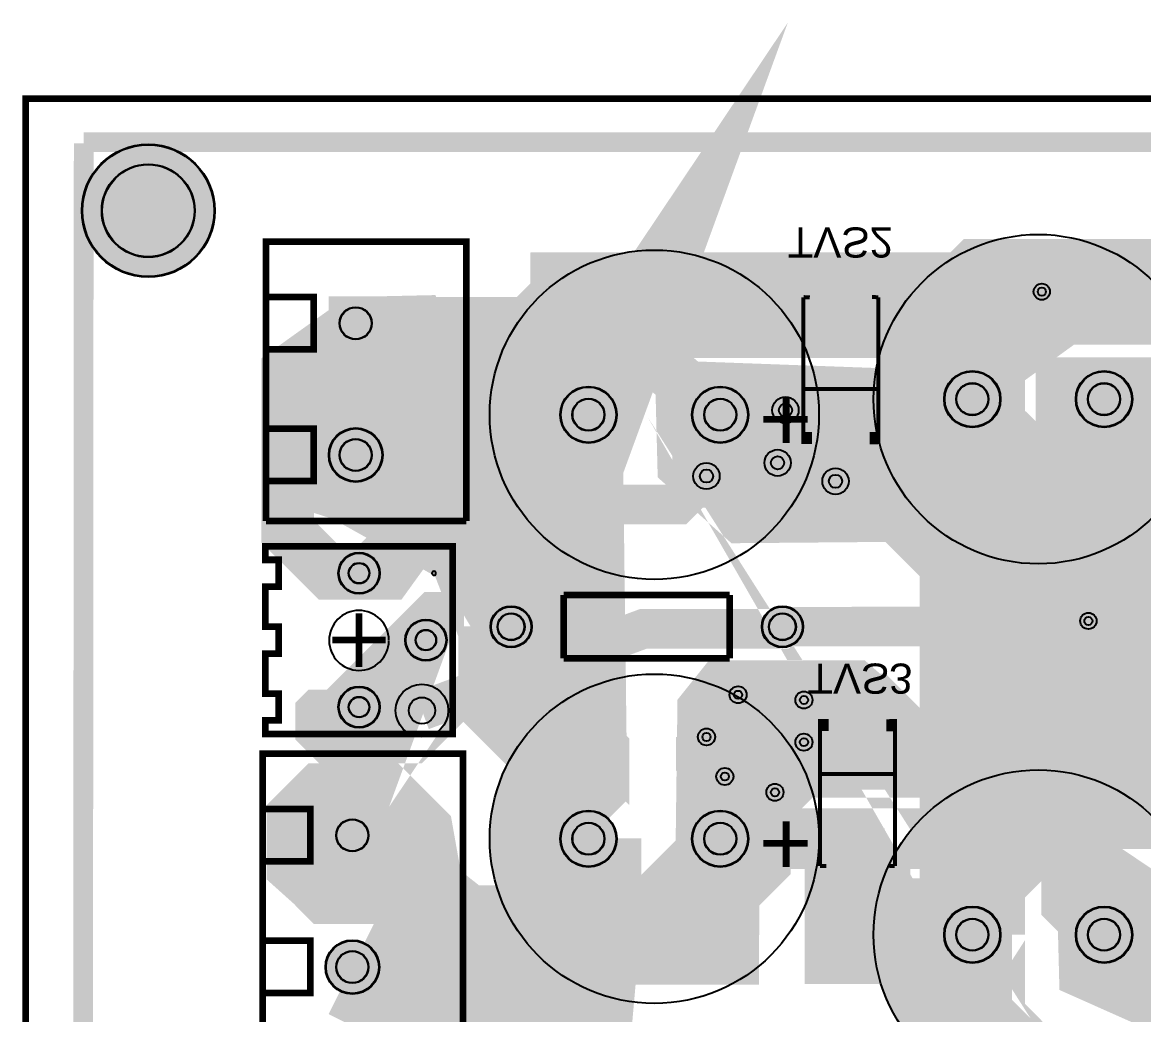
# Model space of a CAD drawing. Header units: millimetres. Extents: x 10 to 150, y 10 to 93.
# Drawn here: x 9.87 to 52.43, y 55.25 to 92.89 of the extents above; entities that cross this region are included whole.
import ezdxf

# ---------------------------------------------------------------- set-up
doc = ezdxf.new("R2010")
doc.units = ezdxf.units.MM
for name, color, linetype, true_color in [('BoardOutLine', 7, 'Continuous', 0xff00ff), ('BottomLayer', 7, 'Continuous', 0x00ff00), ('BottomPasteMaskLayer', 7, 'Continuous', 0x800000), ('BottomSilkLayer', 7, 'Continuous', 0x0000ff), ('BottomSolderMaskLayer', 7, 'Continuous', 0xaa00ff), ('Document', 7, 'Continuous', 0xffffff), ('Hole', 7, 'Continuous', 0x222222), ('Inner1', 7, 'Continuous', 0xffff00), ('Inner2', 7, 'Continuous', 0xff00ff), ('Multi-Layer', 7, 'Continuous', 0xc0c0c0), ('TopLayer', 7, 'Continuous', 0xff0000), ('TopSilkLayer', 7, 'Continuous', 0xffcc00), ('TopSolderMaskLayer', 7, 'Continuous', 0x800080)]:
    doc.layers.add(name, color=color, linetype=linetype, true_color=true_color)
doc.styles.get("Standard").update_dxf_attribs({"font": 'arial.ttf'})

msp = doc.modelspace()

# ---------------------------------------------------------------- hatches: boundary and pattern name
at = {"layer": 'BottomLayer'}
for points in [[(39.938, 83.07), (39.938, 81.07), (41.938, 81.07), (41.938, 83.07)], [(47.625, 79.475), (47.893, 79.475), (49.764, 81.347), (48.294, 81.347), (47.358, 82.283)], [(42.582, 80.387), (42.963, 80.387), (44.541, 78.809), (44.541, 81.04), (44.886, 81.385)], [(33.111, 78.881), (33.111, 79.154), (34.563, 80.605), (32.893, 80.605), (32.621, 80.877)], [(34.539, 78.782), (35.139, 79.382), (35.239, 79.382), (41.439, 79.382), (42.239, 78.582), (42.239, 78.282), (42.239, 75.682), (41.139, 74.482), (35.139, 74.482), (34.539, 75.082), (34.539, 75.182)], [(29.328, 72.935), (25.546, 76.933), (25.471, 76.933), (23.59, 78.815), (23.731, 78.815), (24.389, 78.156), (25.546, 76.933), (32.245, 76.933), (30.034, 74.723)], [(39.938, 78.67), (39.938, 76.67), (41.938, 76.67), (41.938, 78.67)], [(47.625, 78.138), (47.96, 78.138), (50.032, 76.066), (47.358, 76.066), (47.158, 75.866)], [(46.568, 63.614), (45.933, 64.249), (45.933, 74.282), (60.242, 74.282), (60.75, 74.79), (60.75, 63.614), (46.568, 63.614)], [(35.939, 68.682), (41.839, 68.682), (43.439, 67.282), (43.439, 64.282), (42.939, 63.782), (40.039, 63.782), (38.139, 61.882), (38.139, 60.682), (37.039, 59.482), (37.039, 59.482), (35, 59.5), (34.65, 59.95), (34.739, 67.182)], [(42.573, 64.687), (42.573, 66.687), (40.573, 66.687), (40.573, 64.687)], [(47.163, 59.937), (47.916, 59.937), (50.362, 62.383), (49.327, 62.383), (47.445, 64.264), (47.445, 64.17)], [(42.573, 60.287), (42.573, 62.287), (40.573, 62.287), (40.573, 60.287)], [(47.928, 58.066), (47.928, 55.653), (50.087, 53.494), (46.607, 53.494), (45.616, 54.484)]]:
    msp.add_hatch(color=256, dxfattribs=at).paths.add_polyline_path(points)
at = {"layer": 'BottomPasteMaskLayer'}
for points in [[(39.938, 83.07), (39.938, 81.07), (41.938, 81.07), (41.938, 83.07)], [(39.938, 78.67), (39.938, 76.67), (41.938, 76.67), (41.938, 78.67)], [(42.573, 64.687), (42.573, 66.687), (40.573, 66.687), (40.573, 64.687)], [(42.573, 60.287), (42.573, 62.287), (40.573, 62.287), (40.573, 60.287)]]:
    msp.add_hatch(color=256, dxfattribs=at).paths.add_polyline_path(points)
at = {"layer": 'BottomSilkLayer'}
for points in [[(39.842, 77.358), (39.436, 77.357), (39.44, 76.897), (39.842, 76.901)], [(42.441, 77.35), (42.034, 77.348), (42.039, 76.889), (42.441, 76.892)], [(40.071, 66.007), (40.478, 66.008), (40.473, 66.467), (40.071, 66.464)], [(42.669, 65.998), (43.076, 66), (43.071, 66.459), (42.669, 66.456)]]:
    msp.add_hatch(color=256, dxfattribs=at).paths.add_polyline_path(points)
at = {"layer": 'BottomSolderMaskLayer'}
for points in [[(12.125, 85.75, 1), (17.176, 85.75, 1)], [(39.913, 83.095), (39.913, 81.044), (41.964, 81.044), (41.964, 83.095)], [(23.55, 82.506), (23.55, 80.455), (21.499, 80.455), (21.499, 82.506)], [(44.857, 78.599, 1), (47.007, 78.599, 1)], [(49.857, 78.599, 1), (52.007, 78.599, 1)], [(30.285, 78.007, 1), (32.435, 78.007, 1)], [(35.285, 78.007, 1), (37.435, 78.007, 1)], [(39.913, 78.695), (39.913, 76.644), (41.964, 76.644), (41.964, 78.695)], [(21.499, 76.48, 1), (23.55, 76.48, 1)], [(21.864, 71.995, 1), (23.439, 71.995, 1)], [(27.636, 69.963, 1), (29.211, 69.963, 1)], [(37.936, 69.963, 1), (39.511, 69.963, 1)], [(24.404, 69.455, 1), (25.979, 69.455, 1)], [(21.864, 66.915, 1), (23.439, 66.915, 1)], [(42.599, 64.661), (42.599, 66.712), (40.548, 66.712), (40.548, 64.661)], [(23.423, 63.075), (23.423, 61.024), (21.372, 61.024), (21.372, 63.075)], [(30.285, 61.919, 1), (32.435, 61.919, 1)], [(35.285, 61.919, 1), (37.435, 61.919, 1)], [(42.599, 60.261), (42.599, 62.312), (40.548, 62.312), (40.548, 60.261)], [(44.857, 58.279, 1), (47.007, 58.279, 1)], [(49.857, 58.279, 1), (52.007, 58.279, 1)], [(21.372, 57.049, 1), (23.423, 57.049, 1)]]:
    msp.add_hatch(color=256, dxfattribs=at).paths.add_polyline_path(points)
at = {"layer": 'Document'}
for points in [[(40.837, 82.187), (41.04, 82.187), (41.04, 81.377), (40.837, 81.377)], [(40.263, 81.883), (41.613, 81.883), (41.613, 81.681), (40.263, 81.681)], [(38.953, 78.819), (38.953, 76.819), (38.703, 76.819), (38.703, 78.819)], [(40.837, 77.552), (41.04, 77.552), (41.04, 78.362), (40.837, 78.362)], [(39.861, 77.757), (37.861, 77.757), (37.861, 78.007), (39.861, 78.007)], [(41.675, 65.804), (41.472, 65.804), (41.472, 64.994), (41.675, 64.994)], [(38.953, 62.73), (38.953, 60.73), (38.703, 60.73), (38.703, 62.73)], [(39.861, 61.669), (37.861, 61.669), (37.861, 61.919), (39.861, 61.919)], [(41.675, 61.169), (41.472, 61.169), (41.472, 61.979), (41.675, 61.979)], [(42.248, 61.473), (40.898, 61.473), (40.898, 61.675), (42.248, 61.675)]]:
    msp.add_hatch(color=256, dxfattribs=at).paths.add_polyline_path(points)
at = {"layer": 'Inner1'}
msp.add_hatch(color=256, dxfattribs=at).paths.add_polyline_path([(20.939, 67.582), (21.439, 67.582), (25.139, 71.282), (25.839, 71.282), (26.639, 70.482), (26.639, 66.382), (26.539, 66.282), (25.039, 64.782), (21.139, 64.782), (20.239, 65.682), (20.239, 67.082), (20.739, 67.582)])
at = {"layer": 'Inner2'}
for points in [[(25.048, 79.519), (22.609, 79.469), (20.831, 78.681), (20.552, 79.291), (23.549, 82.085)], [(27.969, 76.548), (27.969, 78.63), (30.001, 80.662), (26.775, 80.688), (25.556, 81.907)], [(35.389, 80.032), (42.239, 79.782), (43.139, 78.882), (43.139, 75.782), (46.839, 75.782), (48.339, 77.282), (48.339, 79.882), (48.639, 80.182), (53.039, 80.182), (54.539, 78.682), (57.639, 78.682), (62.839, 73.482), (76.939, 73.482), (77.939, 74.482), (82.739, 74.482), (84.539, 72.682), (84.539, 71.382), (83.139, 69.982), (71.439, 69.982), (70.039, 68.582), (60.139, 68.582), (54.539, 74.182), (50.639, 74.182), (48.239, 71.782), (44.039, 71.782), (42.639, 73.182), (36.789, 73.132), (33.989, 75.632), (33.839, 81.48)], [(49.933, 70.871), (51.711, 72.649), (54.277, 72.649), (56.842, 70.083), (56.842, 68.915), (57.477, 68.28), (57.477, 67.975), (57.604, 67.848), (57.604, 66.858), (57.096, 66.35), (52.905, 66.35), (49.247, 70.007)], [(34.739, 62.182), (34.739, 66.482), (36.439, 68.182), (42.639, 68.182), (44.539, 66.282), (60.039, 55.882), (71.139, 53.782), (81.839, 53.582), (83.539, 52.482), (83.789, 50.139), (83.078, 49.409), (63.839, 49.682), (49.239, 56.182), (49.139, 60.082), (44.039, 63.482), (39.039, 63.482), (39.039, 60.584), (36.338, 57.883), (34.739, 57.882)], [(19.139, 63.182), (20.739, 64.782), (24.139, 64.782), (26.139, 62.782), (26.516, 60.664), (26.139, 60.182), (25.939, 59.982), (25.839, 59.982), (24.539, 58.682), (20.939, 58.682), (20.239, 59.382), (20.227, 59.406), (19.139, 60.382), (19.139, 61.582)], [(38.778, 62.52), (38.778, 62.545), (40.175, 63.942), (38.982, 63.942), (38.524, 64.4)], [(33.192, 59.229), (35.461, 60.617), (35.461, 59.432), (35.021, 58.992)], [(27.342, 59.974), (29.069, 59.974), (30.288, 58.755), (29.12, 58.755), (28.256, 57.891)], [(24.395, 58.729), (24.878, 58.729), (25.767, 57.84), (25.767, 57.205), (24.98, 56.418), (24.802, 56.418), (24.624, 56.24)]]:
    msp.add_hatch(color=256, dxfattribs=at).paths.add_polyline_path(points)
at = {"layer": 'Multi-Layer'}
for points in [[(23.524, 82.48), (23.524, 80.48), (21.524, 80.48), (21.524, 82.48)], [(44.882, 78.599, 1), (46.982, 78.599, 1)], [(49.882, 78.599, 1), (51.982, 78.599, 1)], [(30.31, 78.007, 1), (32.41, 78.007, 1)], [(35.31, 78.007, 1), (37.41, 78.007, 1)], [(21.524, 76.48, 1), (23.524, 76.48, 1)], [(21.889, 71.995, 1), (23.413, 71.995, 1)], [(27.661, 69.963, 1), (29.185, 69.963, 1)], [(37.961, 69.963, 1), (39.485, 69.963, 1)], [(24.429, 69.455, 1), (25.953, 69.455, 1)], [(21.889, 66.915, 1), (23.413, 66.915, 1)], [(23.397, 63.049), (23.397, 61.049), (21.397, 61.049), (21.397, 63.049)], [(30.31, 61.919, 1), (32.41, 61.919, 1)], [(35.31, 61.919, 1), (37.41, 61.919, 1)], [(44.882, 58.279, 1), (46.982, 58.279, 1)], [(49.882, 58.279, 1), (51.982, 58.279, 1)], [(21.397, 57.049, 1), (23.397, 57.049, 1)]]:
    msp.add_hatch(color=256, dxfattribs=at).paths.add_polyline_path(points)
at = {"layer": 'TopLayer'}
for points in [[(25.626, 79.332), (25.626, 79.466), (29.77, 83.61), (29.703, 79.132), (29.569, 78.998)], [(47.79, 79.214), (50.66, 81.296), (47.155, 81.296), (46.951, 81.5)], [(42.191, 80.497), (43.072, 80.497), (44.427, 79.142), (44.427, 80.768), (44.189, 81.005)], [(33.352, 77.855), (34.029, 79.43), (34.978, 80.124), (33.047, 80.768), (32.81, 80.531), (32.438, 80.531), (32.37, 80.463)], [(34.54, 78.795), (35.14, 79.395), (35.24, 79.395), (41.44, 79.395), (42.24, 78.595), (42.24, 78.295), (42.24, 75.695), (41.14, 74.495), (35.14, 74.495), (34.54, 75.095), (34.54, 75.195)], [(32.814, 65.143), (32.651, 78.351), (32.905, 78.605), (30.492, 78.605), (28.206, 76.319), (28.206, 67.048), (28.714, 66.54)], [(44.562, 77.212), (47.71, 77.643), (49.36, 75.612)], [(46.568, 63.626), (45.933, 64.261), (45.933, 74.294), (60.243, 74.294), (60.751, 74.802), (60.751, 63.626), (46.568, 63.626)], [(35.94, 68.695), (41.84, 68.695), (43.44, 67.295), (43.44, 64.295), (42.94, 63.795), (40.04, 63.795), (38.14, 61.895), (38.14, 60.695), (37.04, 59.495), (37.04, 59.495), (34.64, 59.495), (34.74, 67.195)], [(47.904, 59.53), (47.904, 59.657), (50.19, 61.943), (47.904, 61.943), (47.015, 62.832)], [(32.996, 54.656), (32.996, 45.948), (31.907, 44.859), (30.637, 44.859), (28.642, 46.855), (28.642, 51.391), (28.642, 56.289), (32.27, 59.918), (32.27, 59.497), (33.331, 58.436)], [(47.015, 56.355), (47.015, 56.228), (50.698, 52.545), (46.507, 52.545), (46.38, 52.418)]]:
    msp.add_hatch(color=256, dxfattribs=at).paths.add_polyline_path(points)
at = {"layer": 'TopSilkLayer'}
for points in [[(44.683, 73.599), (44.683, 83.599), (43.95, 82.867), (43.871, 82.786), (43.794, 82.704), (43.718, 82.621), (43.643, 82.536), (43.571, 82.45), (43.499, 82.362), (43.43, 82.273), (43.362, 82.183), (43.296, 82.092), (43.231, 81.999), (43.169, 81.905), (43.108, 81.81), (43.049, 81.714), (42.991, 81.617), (42.936, 81.519), (42.882, 81.419), (42.83, 81.319), (42.78, 81.218), (42.732, 81.116), (42.686, 81.013), (42.642, 80.909), (42.6, 80.804), (42.56, 80.699), (42.521, 80.593), (42.485, 80.486), (42.451, 80.378), (42.419, 80.27), (42.388, 80.161), (42.36, 80.052), (42.334, 79.942), (42.31, 79.832), (42.288, 79.721), (42.268, 79.61), (42.25, 79.499), (42.234, 79.387), (42.221, 79.275), (42.209, 79.163), (42.2, 79.05), (42.192, 78.938), (42.187, 78.825), (42.184, 78.712), (42.183, 78.599), (42.184, 78.486), (42.187, 78.373), (42.192, 78.261), (42.2, 78.148), (42.209, 78.036), (42.221, 77.923), (42.234, 77.811), (42.25, 77.7), (42.268, 77.588), (42.288, 77.477), (42.31, 77.366), (42.334, 77.256), (42.36, 77.146), (42.388, 77.037), (42.419, 76.928), (42.451, 76.82), (42.485, 76.713), (42.521, 76.606), (42.56, 76.5), (42.6, 76.394), (42.642, 76.289), (42.686, 76.186), (42.732, 76.083), (42.78, 75.98), (42.83, 75.879), (42.882, 75.779), (42.936, 75.68), (42.991, 75.581), (43.049, 75.484), (43.108, 75.388), (43.169, 75.293), (43.231, 75.199), (43.296, 75.107), (43.362, 75.015), (43.43, 74.925), (43.499, 74.836), (43.571, 74.748), (43.643, 74.662), (43.718, 74.577), (43.794, 74.494), (43.871, 74.412), (43.95, 74.331), (44.683, 73.599)], [(30.111, 73.007), (30.111, 83.007), (29.378, 82.275), (29.299, 82.195), (29.222, 82.113), (29.146, 82.029), (29.071, 81.944), (28.999, 81.858), (28.927, 81.77), (28.858, 81.682), (28.79, 81.591), (28.724, 81.5), (28.659, 81.407), (28.597, 81.313), (28.536, 81.218), (28.477, 81.122), (28.419, 81.025), (28.364, 80.927), (28.31, 80.828), (28.258, 80.727), (28.208, 80.626), (28.16, 80.524), (28.114, 80.421), (28.07, 80.317), (28.028, 80.212), (27.988, 80.107), (27.949, 80.001), (27.913, 79.894), (27.879, 79.786), (27.847, 79.678), (27.816, 79.569), (27.788, 79.46), (27.762, 79.35), (27.738, 79.24), (27.716, 79.129), (27.696, 79.018), (27.678, 78.907), (27.662, 78.795), (27.649, 78.683), (27.637, 78.571), (27.628, 78.458), (27.62, 78.346), (27.615, 78.233), (27.612, 78.12), (27.611, 78.007), (27.612, 77.894), (27.615, 77.782), (27.62, 77.669), (27.628, 77.556), (27.637, 77.444), (27.649, 77.332), (27.662, 77.22), (27.678, 77.108), (27.696, 76.996), (27.716, 76.885), (27.738, 76.775), (27.762, 76.664), (27.788, 76.555), (27.816, 76.445), (27.847, 76.336), (27.879, 76.228), (27.913, 76.121), (27.949, 76.014), (27.988, 75.908), (28.028, 75.802), (28.07, 75.698), (28.114, 75.594), (28.16, 75.491), (28.208, 75.389), (28.258, 75.287), (28.31, 75.187), (28.364, 75.088), (28.419, 74.99), (28.477, 74.892), (28.536, 74.796), (28.597, 74.701), (28.659, 74.607), (28.724, 74.515), (28.79, 74.423), (28.858, 74.333), (28.927, 74.244), (28.999, 74.157), (29.071, 74.07), (29.146, 73.986), (29.222, 73.902), (29.299, 73.82), (29.378, 73.74), (30.111, 73.007)], [(30.111, 56.919), (30.111, 66.919), (29.378, 66.187), (29.299, 66.106), (29.222, 66.024), (29.146, 65.941), (29.071, 65.856), (28.999, 65.77), (28.927, 65.682), (28.858, 65.593), (28.79, 65.503), (28.724, 65.412), (28.659, 65.319), (28.597, 65.225), (28.536, 65.13), (28.477, 65.034), (28.419, 64.937), (28.364, 64.838), (28.31, 64.739), (28.258, 64.639), (28.208, 64.538), (28.16, 64.436), (28.114, 64.333), (28.07, 64.229), (28.028, 64.124), (27.988, 64.019), (27.949, 63.912), (27.913, 63.805), (27.879, 63.698), (27.847, 63.59), (27.816, 63.481), (27.788, 63.372), (27.762, 63.262), (27.738, 63.152), (27.716, 63.041), (27.696, 62.93), (27.678, 62.818), (27.662, 62.707), (27.649, 62.595), (27.637, 62.482), (27.628, 62.37), (27.62, 62.257), (27.615, 62.145), (27.612, 62.032), (27.611, 61.919), (27.612, 61.806), (27.615, 61.693), (27.62, 61.581), (27.628, 61.468), (27.637, 61.355), (27.649, 61.243), (27.662, 61.131), (27.678, 61.019), (27.696, 60.908), (27.716, 60.797), (27.738, 60.686), (27.762, 60.576), (27.788, 60.466), (27.816, 60.357), (27.847, 60.248), (27.879, 60.14), (27.913, 60.032), (27.949, 59.926), (27.988, 59.819), (28.028, 59.714), (28.07, 59.609), (28.114, 59.505), (28.16, 59.402), (28.208, 59.3), (28.258, 59.199), (28.31, 59.099), (28.364, 58.999), (28.419, 58.901), (28.477, 58.804), (28.536, 58.708), (28.597, 58.613), (28.659, 58.519), (28.724, 58.426), (28.79, 58.335), (28.858, 58.245), (28.927, 58.156), (28.999, 58.068), (29.071, 57.982), (29.146, 57.897), (29.222, 57.814), (29.299, 57.732), (29.378, 57.651), (30.111, 56.919)], [(44.683, 53.279), (44.683, 63.279), (43.95, 62.547), (43.871, 62.466), (43.794, 62.384), (43.718, 62.301), (43.643, 62.216), (43.571, 62.13), (43.499, 62.042), (43.43, 61.953), (43.362, 61.863), (43.296, 61.772), (43.231, 61.679), (43.169, 61.585), (43.108, 61.49), (43.049, 61.394), (42.991, 61.297), (42.936, 61.199), (42.882, 61.099), (42.83, 60.999), (42.78, 60.898), (42.732, 60.796), (42.686, 60.693), (42.642, 60.589), (42.6, 60.484), (42.56, 60.379), (42.521, 60.273), (42.485, 60.166), (42.451, 60.058), (42.419, 59.95), (42.388, 59.841), (42.36, 59.732), (42.334, 59.622), (42.31, 59.512), (42.288, 59.401), (42.268, 59.29), (42.25, 59.179), (42.234, 59.067), (42.221, 58.955), (42.209, 58.843), (42.2, 58.73), (42.192, 58.618), (42.187, 58.505), (42.184, 58.392), (42.183, 58.279), (42.184, 58.166), (42.187, 58.053), (42.192, 57.941), (42.2, 57.828), (42.209, 57.716), (42.221, 57.603), (42.234, 57.491), (42.25, 57.38), (42.268, 57.268), (42.288, 57.157), (42.31, 57.046), (42.334, 56.936), (42.36, 56.826), (42.388, 56.717), (42.419, 56.608), (42.451, 56.5), (42.485, 56.393), (42.521, 56.286), (42.56, 56.18), (42.6, 56.074), (42.642, 55.969), (42.686, 55.866), (42.732, 55.763), (42.78, 55.66), (42.83, 55.559), (42.882, 55.459), (42.936, 55.36), (42.991, 55.261), (43.049, 55.164), (43.108, 55.068), (43.169, 54.973), (43.231, 54.879), (43.296, 54.787), (43.362, 54.695), (43.43, 54.605), (43.499, 54.516), (43.571, 54.428), (43.643, 54.342), (43.718, 54.257), (43.794, 54.174), (43.871, 54.092), (43.95, 54.011), (44.683, 53.279)]]:
    msp.add_hatch(color=256, dxfattribs=at).paths.add_polyline_path(points)
at = {"layer": 'TopSolderMaskLayer'}
for points in [[(12.125, 85.75, 1), (17.176, 85.75, 1)], [(23.55, 82.506), (23.55, 80.455), (21.499, 80.455), (21.499, 82.506)], [(44.857, 78.599, 1), (47.007, 78.599, 1)], [(49.857, 78.599, 1), (52.007, 78.599, 1)], [(30.285, 78.007, 1), (32.435, 78.007, 1)], [(35.285, 78.007, 1), (37.435, 78.007, 1)], [(21.499, 76.48, 1), (23.55, 76.48, 1)], [(21.864, 71.995, 1), (23.439, 71.995, 1)], [(27.636, 69.963, 1), (29.211, 69.963, 1)], [(37.936, 69.963, 1), (39.511, 69.963, 1)], [(24.404, 69.455, 1), (25.979, 69.455, 1)], [(21.864, 66.915, 1), (23.439, 66.915, 1)], [(23.423, 63.075), (23.423, 61.024), (21.372, 61.024), (21.372, 63.075)], [(30.285, 61.919, 1), (32.435, 61.919, 1)], [(35.285, 61.919, 1), (37.435, 61.919, 1)], [(44.857, 58.279, 1), (47.007, 58.279, 1)], [(49.857, 58.279, 1), (52.007, 58.279, 1)], [(21.372, 57.049, 1), (23.423, 57.049, 1)]]:
    msp.add_hatch(color=256, dxfattribs=at).paths.add_polyline_path(points)

# ---------------------------------------------------------------- linework, layer by layer
at = {"layer": 'BoardOutLine', "const_width": 0.254}
msp.add_lwpolyline([(10, 90), (150, 90), (150, 10), (10, 10), (10, 90)], close=True, dxfattribs=at)
at = {"layer": 'BottomLayer'}
for points, const_width in [([(45.932, 82.156), (46.44, 82.664), (60.75, 82.664), (60.75, 77.965), (60.877, 77.838), (76.752, 77.838), (76.752, 77.838), (76.752, 77.838)], 4), ([(45.932, 78.6), (45.932, 82.156), (38.977, 82.156), (31.159, 82.156), (31.159, 78.208), (31.36, 78.008)], 4), ([(45.933, 58.279), (45.933, 78.599)], 4), ([(31.36, 78.008), (22.523, 78.008), (22.523, 75.864), (27.139, 73.282), (28.424, 69.964)], 4), ([(45.933, 74.458), (60.75, 74.458)], 4), ([(28.423, 69.963), (28.423, 67.366), (30.905, 64.884), (30.905, 62.374), (31.361, 61.919)], 4), ([(45.933, 63.536), (60.75, 63.536)], 4), ([(31.361, 61.919), (31.361, 58.481), (29, 56.121), (29, 54.454), (28.423, 53.877)], 4), ([(45.933, 58.279), (45.805, 58.407), (41.573, 58.407), (41.573, 61.287)], 4), ([(45.933, 58.279), (45.933, 52.719), (49.389, 49.263)], 3), ([(28.423, 53.877), (25.739, 55.382), (22.397, 57.049)], 4), ([(28.423, 53.877), (28.423, 48.77), (31.361, 45.833)], 4)]:
    msp.add_lwpolyline(points, dxfattribs=dict(at, const_width=const_width))
at = {"layer": 'BottomSilkLayer'}
for points, const_width in [([(12.2, 88.35), (148.35, 88.35), (148.35, 11.95), (12.15, 11.95), (12.2, 88.3)], 0.75), ([(39.512, 77.273), (39.512, 82.466)], 0.152), ([(39.763, 82.463), (39.524, 82.47)], 0.152), ([(42.365, 82.466), (42.125, 82.473)], 0.152), ([(42.365, 77.273), (42.365, 82.466)], 0.152), ([(42.365, 78.986), (39.512, 78.986)], 0.152), ([(40.147, 66.083), (40.147, 60.89)], 0.152), ([(43, 66.083), (43, 60.89)], 0.152), ([(40.147, 64.371), (43, 64.371)], 0.152), ([(40.147, 60.89), (40.386, 60.884)], 0.152), ([(42.749, 60.893), (42.988, 60.887)], 0.152)]:
    msp.add_lwpolyline(points, dxfattribs=dict(at, const_width=const_width))
at = {"layer": 'BottomSolderMaskLayer'}
for centre, radius in [((14.65, 85.75), 2.525), ((14.65, 85.75), 1.768), ((22.524, 81.48), 0.615), ((45.932, 78.599), 1.075), ((50.932, 78.599), 1.075), ((45.933, 78.599), 0.614), ((50.933, 78.599), 0.614), ((31.36, 78.007), 1.075), ((36.36, 78.007), 1.075), ((31.361, 78.007), 0.614), ((36.361, 78.007), 0.614), ((22.524, 76.48), 1.025), ((22.524, 76.48), 0.615), ((22.651, 71.995), 0.787), ((22.651, 71.995), 0.394), ((28.423, 69.963), 0.787), ((38.723, 69.963), 0.787), ((25.191, 69.455), 0.787), ((28.423, 69.963), 0.517), ((38.723, 69.963), 0.517), ((25.191, 69.455), 0.394), ((22.651, 66.915), 0.787), ((22.651, 66.915), 0.394), ((31.36, 61.919), 1.075), ((36.36, 61.919), 1.075), ((22.397, 62.049), 0.615), ((31.361, 61.919), 0.614), ((36.361, 61.919), 0.614), ((45.932, 58.279), 1.075), ((50.932, 58.279), 1.075), ((45.933, 58.279), 0.614), ((50.933, 58.279), 0.614), ((22.397, 57.049), 1.025), ((22.397, 57.049), 0.615)]:
    msp.add_circle(centre, radius, dxfattribs=at)
at = {"layer": 'Hole'}
for centre, radius in [((48.569, 82.677), 0.155), ((38.839, 78.183), 0.25), ((38.539, 76.183), 0.25), ((35.839, 75.682), 0.25), ((40.739, 75.483), 0.25), ((50.339, 70.183), 0.155), ((25.039, 66.783), 0.5), ((37.039, 67.383), 0.155), ((39.539, 67.183), 0.155), ((35.839, 65.783), 0.155), ((39.539, 65.582), 0.155), ((36.539, 64.282), 0.155), ((38.439, 63.682), 0.155)]:
    msp.add_circle(centre, radius, dxfattribs=at)
at = {"layer": 'Inner1'}
for points, const_width in [([(22.525, 81.48), (25.95, 78.055), (25.95, 74.6), (25.256, 74.6), (22.651, 71.995)], 1.5), ([(40.739, 75.483), (47.816, 75.483), (50.932, 78.599)], 1.5), ([(50.932, 78.599), (58.448, 71.084), (67.355, 71.084)], 1.5), ([(36.36, 78.007), (36.36, 76.204), (35.839, 75.682)], 2.3), ([(35.839, 75.682), (38, 75.682), (38, 77.343), (38.839, 78.183)], 1.5), ([(40.739, 75.483), (40.739, 76.283), (38.839, 78.183)], 1.5), ([(96.818, 76.89), (91.84, 76.883), (85.64, 70.682), (77.74, 70.682), (72.94, 65.882), (72.94, 63.982), (69.539, 60.583), (59.839, 60.583), (52.739, 67.683), (49.64, 67.683), (47.339, 69.981), (38.723, 69.964)], 1.5), ([(25.95, 74.6), (34.757, 74.6), (35.839, 75.682)], 1.5), ([(25.04, 66.784), (33.44, 69.882), (38.642, 69.882), (38.723, 69.964)], 1.5), ([(37.039, 67.383), (37.039, 66.982), (35.839, 65.783)], 2.3), ([(37.039, 67.383), (39.339, 67.383), (39.539, 67.183)], 2.3), ([(39.539, 67.183), (39.539, 65.582)], 2.3), ([(35.839, 65.783), (35.839, 64.982), (36.539, 64.282)], 2.3), ([(39.539, 65.582), (39.539, 64.783), (38.439, 63.682)], 2.3), ([(36.539, 64.282), (36.539, 62.098), (36.36, 61.919)], 2.3), ([(38.439, 63.682), (37.139, 63.682), (36.539, 64.282)], 2.3), ([(22.398, 62.049), (25.25, 59.197), (25.25, 53.95), (23.656, 53.95), (22.524, 52.818)], 2.3), ([(36.36, 61.919), (33.441, 59), (24.8, 59), (22.398, 61.402), (22.398, 62.049)], 2.3), ([(36.36, 61.919), (49.7, 61.919), (49.7, 59.512), (50.932, 58.279)], 2.3), ([(50.932, 58.279), (61.83, 58.279), (67.355, 52.753)], 2.3)]:
    msp.add_lwpolyline(points, dxfattribs=dict(at, const_width=const_width))
at = {"layer": 'Inner2'}
for points, const_width in [([(45.933, 78.599), (45.933, 82.782), (48.464, 82.782), (48.57, 82.677)], 2), ([(48.57, 82.677), (54.639, 82.677)], 2), ([(22.65, 71.996), (21.528, 71.996), (19.94, 73.583), (19.94, 79.633), (22.523, 81.48)], 2), ([(22.65, 71.996), (23.753, 71.996), (26.989, 76.482), (24.889, 81.533), (22.523, 81.48)], 2), ([(36.361, 78.008), (32.239, 81.482), (22.523, 81.48)], 2), ([(28.423, 69.964), (30.647, 69.353), (30.508, 69.964), (31.293, 73.053), (31.359, 61.92)], 1.5), ([(31.361, 78.006), (31.361, 72.901), (30.027, 71.707), (28.423, 69.962)], 1.5), ([(45.933, 58.278), (45.933, 54.333), (47.219, 53.825), (48.39, 52.832), (49.342, 52.045), (50.627, 49.809), (48.717, 52.807), (52.654, 52.471), (52.35, 52.045), (52.738, 52.433), (54.14, 51.433)], 1.5), ([(56.27, 69.605), (50.915, 69.605), (50.339, 70.182)], 1.5), ([(22.396, 62.049), (28.538, 57.182), (27.59, 57.182), (22.523, 52.819)], 3), ([(26.839, 57.182), (28.538, 57.182), (29.239, 57.883), (36.338, 57.883), (36.361, 61.919)], 3)]:
    msp.add_lwpolyline(points, dxfattribs=dict(at, const_width=const_width))
at = {"layer": 'Multi-Layer'}
for centre, radius in [((14.65, 85.75), 2.5), ((14.65, 85.75), 1.75), ((48.569, 82.677), 0.31), ((22.524, 81.48), 0.6), ((45.932, 78.599), 1.05), ((50.932, 78.599), 1.05), ((45.933, 78.599), 0.6), ((50.933, 78.599), 0.6), ((31.36, 78.007), 1.05), ((36.36, 78.007), 1.05), ((31.361, 78.007), 0.6), ((36.361, 78.007), 0.6), ((38.839, 78.183), 0.5), ((22.524, 76.48), 1), ((22.524, 76.48), 0.6), ((38.539, 76.183), 0.5), ((35.839, 75.682), 0.5), ((40.739, 75.483), 0.5), ((22.651, 71.995), 0.762), ((22.651, 71.995), 0.381), ((28.423, 69.963), 0.762), ((38.723, 69.963), 0.762), ((28.423, 69.963), 0.5), ((38.723, 69.963), 0.5), ((50.339, 70.183), 0.31), ((25.191, 69.455), 0.762), ((25.191, 69.455), 0.381), ((22.651, 66.915), 0.762), ((25.039, 66.783), 1), ((37.039, 67.383), 0.325), ((22.651, 66.915), 0.381), ((39.539, 67.183), 0.325), ((35.839, 65.783), 0.325), ((39.539, 65.582), 0.325), ((36.539, 64.282), 0.325), ((38.439, 63.682), 0.325), ((22.397, 62.049), 0.6), ((31.36, 61.919), 1.05), ((36.36, 61.919), 1.05), ((31.361, 61.919), 0.6), ((36.361, 61.919), 0.6), ((45.932, 58.279), 1.05), ((50.932, 58.279), 1.05), ((45.933, 58.279), 0.6), ((50.933, 58.279), 0.6), ((22.397, 57.049), 1), ((22.397, 57.049), 0.6)]:
    msp.add_circle(centre, radius, dxfattribs=at)
at = {"layer": 'TopLayer'}
for points, const_width in [([(31.363, 78.021), (22.523, 78.021), (22.523, 75.877), (26.439, 74.632), (27.689, 72.533), (31.36, 78.008), (28.424, 69.976)], 4), ([(45.933, 82.169), (46.441, 82.677), (48.569, 82.677)], 4), ([(48.569, 82.677), (54.518, 82.677)], 4), ([(45.933, 78.612), (45.933, 82.169), (38.978, 82.169), (31.16, 82.169), (31.16, 78.221), (31.361, 78.021)], 4), ([(45.934, 58.292), (45.934, 78.612)], 4), ([(45.934, 74.471), (60.751, 74.471)], 4), ([(28.424, 69.976), (28.424, 67.379), (30.906, 64.896), (30.906, 62.387), (31.361, 61.932)], 4), ([(45.934, 63.549), (60.751, 63.549)], 4), ([(31.361, 61.932), (31.361, 58.494), (29.001, 56.133), (29.001, 54.467), (28.424, 53.89)], 4), ([(45.934, 58.292), (45.806, 58.419), (41.574, 58.419), (41.574, 61.3)], 4), ([(45.934, 58.292), (45.934, 52.731), (49.39, 49.275)], 3), ([(28.424, 53.89), (25.739, 55.382), (22.398, 57.062)], 4), ([(28.424, 53.89), (28.424, 48.783), (31.361, 45.846)], 4)]:
    msp.add_lwpolyline(points, dxfattribs=dict(at, const_width=const_width))
at = {"layer": 'TopSilkLayer'}
for points, const_width in [([(12.2, 88.35), (148.35, 88.35), (148.35, 11.95), (12.15, 11.95), (12.2, 88.3)], 0.75), ([(26.724, 73.98), (26.724, 84.58), (19.124, 84.58), (19.124, 73.98)], 0.254), ([(19.124, 82.48), (20.924, 82.48), (20.924, 80.494), (19.124, 80.494)], 0.254), ([(38.865, 78.668), (38.865, 76.941)], 0.254), ([(38.001, 77.83), (39.677, 77.83)], 0.254), ([(19.124, 77.48), (20.924, 77.48), (20.924, 75.494), (19.124, 75.494)], 0.254), ([(26.724, 73.98), (19.124, 73.98)], 0.254), ([(23.667, 65.899), (19.603, 65.899), (19.095, 65.899), (19.095, 66.407), (19.603, 66.407), (19.603, 67.423), (19.095, 67.423), (19.095, 68.947), (19.603, 68.947), (19.603, 69.963), (19.095, 69.963), (19.095, 71.487), (19.603, 71.487), (19.603, 72.503), (19.095, 72.503), (19.095, 73.011), (19.603, 73.011), (23.159, 73.011), (26.207, 73.011), (26.207, 65.899), (23.159, 65.899)], 0.254), ([(30.423, 68.763), (30.423, 71.163)], 0.254), ([(30.423, 71.163), (36.723, 71.163)], 0.254), ([(36.723, 71.163), (36.723, 68.763)], 0.254), ([(22.651, 68.439), (22.651, 70.471)], 0.254), ([(21.635, 69.455), (23.667, 69.455)], 0.254), ([(36.723, 68.763), (30.423, 68.763)], 0.254), ([(26.597, 54.549), (26.597, 65.149), (18.997, 65.149), (18.997, 54.549)], 0.254), ([(18.997, 63.049), (20.797, 63.049), (20.797, 61.063), (18.997, 61.063)], 0.254), ([(38.865, 62.579), (38.865, 60.852)], 0.254), ([(38.001, 61.741), (39.677, 61.741)], 0.254), ([(18.997, 58.049), (20.797, 58.049), (20.797, 56.063), (18.997, 56.063)], 0.254)]:
    msp.add_lwpolyline(points, dxfattribs=dict(at, const_width=const_width))
for centre in [(48.433, 78.599), (33.861, 78.007), (33.861, 61.919), (48.433, 58.279)]:
    msp.add_circle(centre, 6.25, dxfattribs=at)
for centre, radius, start, end in [((25.496, 71.994), 0.0762, 0.955, 359.045), ((22.651, 69.445), 1.136, 0.5125, 359.4875)]:
    msp.add_arc(centre, radius, start, end, dxfattribs=at)
at = {"layer": 'TopSolderMaskLayer'}
for centre, radius in [((14.65, 85.75), 2.525), ((14.65, 85.75), 1.768), ((22.524, 81.48), 0.615), ((45.932, 78.599), 1.075), ((50.932, 78.599), 1.075), ((45.933, 78.599), 0.614), ((50.933, 78.599), 0.614), ((31.36, 78.007), 1.075), ((36.36, 78.007), 1.075), ((31.361, 78.007), 0.614), ((36.361, 78.007), 0.614), ((22.524, 76.48), 1.025), ((22.524, 76.48), 0.615), ((22.651, 71.995), 0.787), ((22.651, 71.995), 0.394), ((28.423, 69.963), 0.787), ((38.723, 69.963), 0.787), ((25.191, 69.455), 0.787), ((28.423, 69.963), 0.517), ((38.723, 69.963), 0.517), ((25.191, 69.455), 0.394), ((22.651, 66.915), 0.787), ((22.651, 66.915), 0.394), ((31.36, 61.919), 1.075), ((36.36, 61.919), 1.075), ((22.397, 62.049), 0.615), ((31.361, 61.919), 0.614), ((36.361, 61.919), 0.614), ((45.932, 58.279), 1.075), ((50.932, 58.279), 1.075), ((45.933, 58.279), 0.614), ((50.933, 58.279), 0.614), ((22.397, 57.049), 1.025), ((22.397, 57.049), 0.615)]:
    msp.add_circle(centre, radius, dxfattribs=at)

# ---------------------------------------------------------------- texts
at = {"layer": 'BottomSilkLayer', "text_generation_flag": 2}
for s, p in [('TVS2', (38.921, 85.116)), ('TVS3', (39.668, 68.567))]:
    msp.add_text(s, height=1.143, rotation=180, dxfattribs=at).set_placement(p)

doc.saveas('drawing.dxf')
